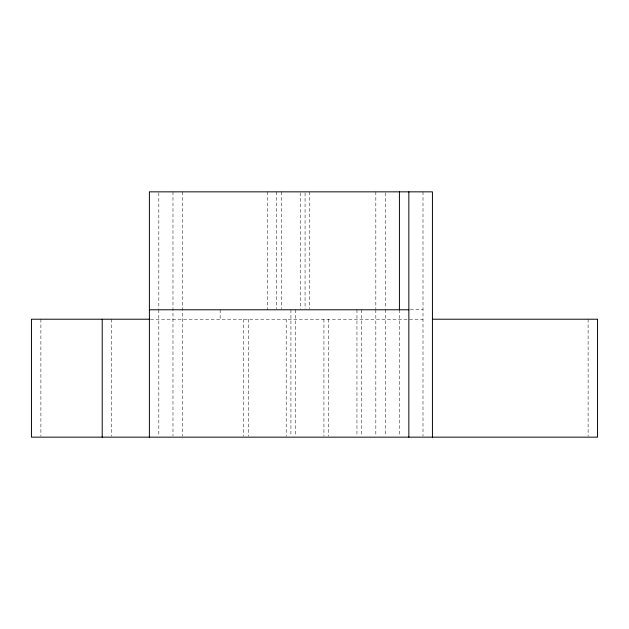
<?xml version="1.0" encoding="UTF-8"?>
<svg xmlns="http://www.w3.org/2000/svg" width="629" height="629" viewBox="0 0 629 629"><rect width="100%" height="100%" fill="white"/><g stroke="black" fill="none" stroke-linecap="round" stroke-linejoin="round"><path stroke-width="0.47" stroke-dasharray="3.15 2.36" d="M410.312 309.783L423.002 309.783M150.473 319.218L423.002 319.218M588.115 319.218L588.115 436.172M423.002 191.845L423.002 436.172M399.415 309.783L399.415 436.172M385.262 192.828L385.262 308.611M385.262 309.594L385.262 436.172M375.827 191.845L375.827 308.808M375.827 309.783L375.827 436.172M361.675 309.783L361.675 436.172M356.957 309.783L356.957 436.172M328.652 319.218L328.652 436.172M323.935 319.218L323.935 436.172M309.783 191.845L309.783 308.808M305.065 192.82L305.065 308.808M300.348 192.82L300.348 308.808M295.63 309.783L295.63 436.172M290.913 309.783L290.913 436.172M286.195 319.218L286.195 436.172M281.478 191.845L281.478 308.808M276.76 191.845L276.76 308.808M267.325 191.845L267.325 309.783M248.455 319.218L248.455 436.172M243.738 319.218L243.738 436.172M220.15 309.783L220.15 319.218M182.41 191.845L182.41 436.172M172.975 191.845L172.975 436.172M158.822 192.82L158.822 308.808M158.822 309.783L158.822 436.172M111.647 319.218L111.647 436.172M40.885 319.218L40.885 436.172"/><path stroke-width="0.94" d="M149.387 309.783L408.85 309.783M149.387 319.218L31.45 319.218L31.45 437.155L597.55 437.155L597.55 319.218L432.438 319.218M432.438 437.155L432.438 191.845L149.387 191.845L149.387 437.155M408.85 191.845L408.85 437.155M399.415 191.845L399.415 309.783M102.213 319.218L102.213 437.155"/></g></svg>
